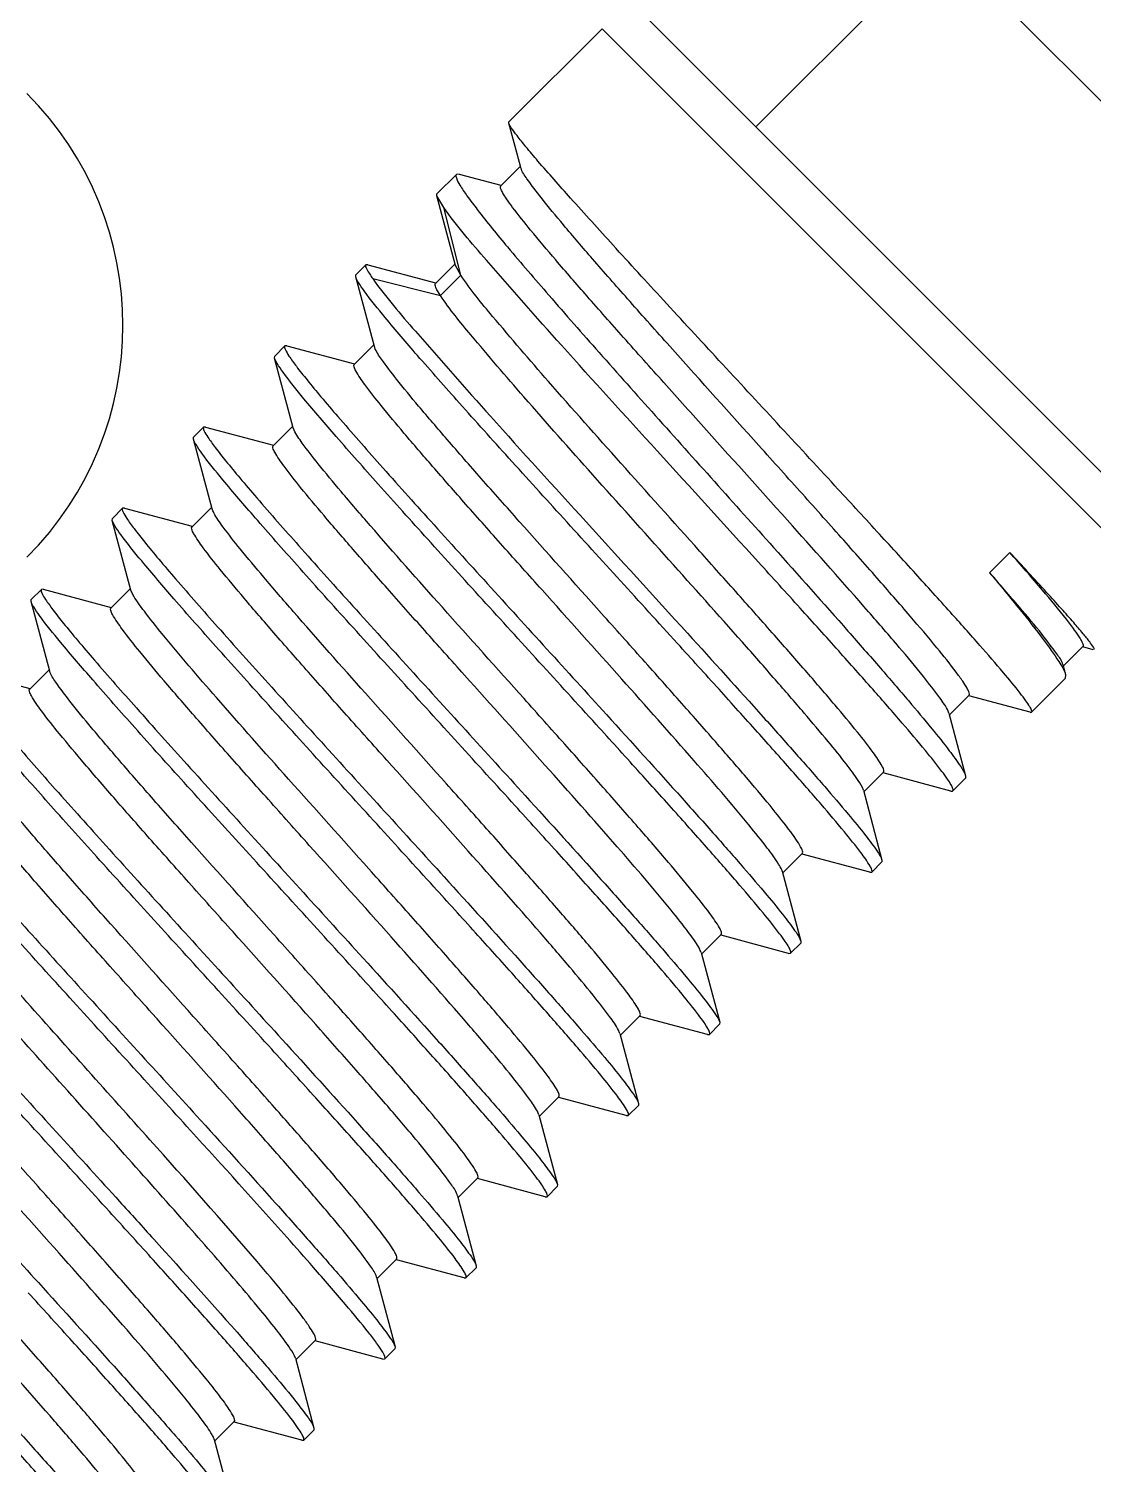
# Model space of a CAD drawing. Header units: inches. Extents: x -1293886 to -986005, y -15154 to 203628.
# Drawn here: x -1242751.2 to -1242695.9, y 87722.8 to 87797.4 of the extents above; entities that cross this region are included whole.
import ezdxf

# ---------------------------------------------------------------- set-up
doc = ezdxf.new("R2010")
doc.units = ezdxf.units.IN
doc.header["$LTSCALE"] = 100
doc.header["$MEASUREMENT"] = 0
doc.layers.add('W_DIM', color=4, linetype='Continuous')

# ---------------------------------------------------------------- blocks, each defined once
blk = doc.blocks.new('1111')
at = {"layer": 'W_DIM', "color": 7}
for p, q in [((-2282161.958, 1712275.182), (-2282201.018, 1712314.243)), ((-2282171.597, 1712265.543), (-2282210.657, 1712304.604)), ((-2282189.398, 1712302.623), (-2282199.037, 1712292.984)), ((-2282211.871, 1712293.247), (-2282207.032, 1712298.086)), ((-2282178.114, 1712269.169), (-2282207.032, 1712298.086)), ((-2282211.875, 1712293.186), (-2282211.871, 1712293.247)), ((-2282211.27, 1712290.939), (-2282211.875, 1712293.186)), ((-2282215.611, 1712289.507), (-2282214.603, 1712290.515)), ((-2282214.452, 1712290.526), (-2282214.603, 1712290.515)), ((-2282214.452, 1712290.526), (-2282212.285, 1712289.95)), ((-2282212.294, 1712289.915), (-2282211.27, 1712290.939)), ((-2282211.248, 1712290.856), (-2282211.27, 1712290.939)), ((-2282215.618, 1712289.408), (-2282215.611, 1712289.508)), ((-2282215.261, 1712288.794), (-2282215.618, 1712289.408)), ((-2282214.645, 1712285.785), (-2282215.618, 1712289.408)), ((-2282214.371, 1712285.274), (-2282215.261, 1712288.794)), ((-2282219.827, 1712285.291), (-2282219.3, 1712285.818)), ((-2282219.198, 1712285.825), (-2282219.3, 1712285.818)), ((-2282219.198, 1712285.825), (-2282215.681, 1712284.889)), ((-2282215.691, 1712284.851), (-2282214.669, 1712285.874)), ((-2282219.834, 1712285.19), (-2282219.827, 1712285.291)), ((-2282218.861, 1712281.567), (-2282219.834, 1712285.19)), ((-2282218.952, 1712285.103), (-2282215.425, 1712284.22)), ((-2282215.425, 1712284.22), (-2282214.371, 1712285.274)), ((-2282214.371, 1712285.274), (-2282214.645, 1712285.785)), ((-2282224.044, 1712281.074), (-2282223.518, 1712281.6)), ((-2282223.418, 1712281.607), (-2282223.518, 1712281.6)), ((-2282223.418, 1712281.607), (-2282219.897, 1712280.67)), ((-2282219.907, 1712280.632), (-2282218.885, 1712281.655)), ((-2282218.847, 1712281.521), (-2282218.861, 1712281.567)), ((-2282224.051, 1712280.973), (-2282224.044, 1712281.074)), ((-2282223.078, 1712277.35), (-2282224.051, 1712280.973)), ((-2282228.261, 1712276.857), (-2282227.735, 1712277.383)), ((-2282227.635, 1712277.39), (-2282227.735, 1712277.383)), ((-2282227.635, 1712277.39), (-2282224.114, 1712276.453)), ((-2282224.124, 1712276.415), (-2282223.102, 1712277.437)), ((-2282223.033, 1712277.23), (-2282223.078, 1712277.35)), ((-2282228.268, 1712276.756), (-2282228.261, 1712276.857)), ((-2282227.296, 1712273.133), (-2282228.268, 1712276.756)), ((-2282232.478, 1712272.64), (-2282231.952, 1712273.166)), ((-2282231.852, 1712273.173), (-2282231.952, 1712273.166)), ((-2282231.852, 1712273.173), (-2282228.331, 1712272.236)), ((-2282228.341, 1712272.198), (-2282227.319, 1712273.22)), ((-2282232.485, 1712272.539), (-2282232.478, 1712272.64)), ((-2282231.513, 1712268.915), (-2282232.485, 1712272.539)), ((-2282185.838, 1712270.873), (-2282186.892, 1712269.819)), ((-2282236.695, 1712268.423), (-2282236.169, 1712268.949)), ((-2282236.069, 1712268.956), (-2282236.169, 1712268.949)), ((-2282236.069, 1712268.956), (-2282232.548, 1712268.019)), ((-2282232.558, 1712267.981), (-2282231.536, 1712269.003)), ((-2282236.702, 1712268.322), (-2282236.695, 1712268.423)), ((-2282235.73, 1712264.698), (-2282236.702, 1712268.322)), ((-2282182.036, 1712265.997), (-2282183.063, 1712264.97)), ((-2282181.503, 1712265.818), (-2282182.045, 1712265.964)), ((-2282183.083, 1712265.045), (-2282182.943, 1712264.516)), ((-2282240.286, 1712264.739), (-2282236.766, 1712263.802)), ((-2282236.776, 1712263.764), (-2282235.753, 1712264.786)), ((-2282184.71, 1712262.573), (-2282182.956, 1712264.327)), ((-2282182.943, 1712264.516), (-2282182.956, 1712264.327)), ((-2282187.961, 1712263.46), (-2282188.984, 1712262.437)), ((-2282184.79, 1712262.568), (-2282187.971, 1712263.423)), ((-2282189.006, 1712262.523), (-2282189.044, 1712262.625)), ((-2282189.006, 1712262.523), (-2282188.139, 1712259.26)), ((-2282184.79, 1712262.568), (-2282184.71, 1712262.573)), ((-2282192.405, 1712259.456), (-2282193.428, 1712258.434)), ((-2282188.902, 1712258.475), (-2282192.416, 1712259.418)), ((-2282188.801, 1712258.482), (-2282188.148, 1712259.135)), ((-2282188.139, 1712259.26), (-2282188.148, 1712259.135)), ((-2282193.451, 1712258.521), (-2282192.485, 1712254.891)), ((-2282196.623, 1712255.239), (-2282197.645, 1712254.217)), ((-2282193.119, 1712254.258), (-2282196.633, 1712255.201)), ((-2282193.018, 1712254.265), (-2282192.492, 1712254.791)), ((-2282192.485, 1712254.891), (-2282192.492, 1712254.791)), ((-2282197.668, 1712254.304), (-2282196.702, 1712250.674)), ((-2282193.119, 1712254.258), (-2282193.018, 1712254.265)), ((-2282200.84, 1712251.022), (-2282201.862, 1712250)), ((-2282197.336, 1712250.041), (-2282200.85, 1712250.984)), ((-2282201.885, 1712250.087), (-2282200.919, 1712246.457)), ((-2282197.336, 1712250.041), (-2282197.235, 1712250.048)), ((-2282197.235, 1712250.048), (-2282196.709, 1712250.574)), ((-2282196.702, 1712250.674), (-2282196.709, 1712250.574)), ((-2282205.057, 1712246.805), (-2282206.079, 1712245.783)), ((-2282201.553, 1712245.824), (-2282205.067, 1712246.767)), ((-2282201.452, 1712245.831), (-2282200.926, 1712246.357)), ((-2282200.919, 1712246.457), (-2282200.926, 1712246.357)), ((-2282206.102, 1712245.87), (-2282205.136, 1712242.24)), ((-2282201.553, 1712245.824), (-2282201.452, 1712245.831)), ((-2282209.274, 1712242.588), (-2282210.296, 1712241.566)), ((-2282205.77, 1712241.607), (-2282209.284, 1712242.55)), ((-2282205.669, 1712241.614), (-2282205.144, 1712242.14)), ((-2282205.136, 1712242.24), (-2282205.143, 1712242.14)), ((-2282210.319, 1712241.653), (-2282210.353, 1712241.745)), ((-2282210.319, 1712241.653), (-2282209.353, 1712238.023)), ((-2282205.77, 1712241.607), (-2282205.669, 1712241.614)), ((-2282213.491, 1712238.371), (-2282214.513, 1712237.349)), ((-2282209.988, 1712237.39), (-2282213.501, 1712238.333)), ((-2282214.537, 1712237.436), (-2282213.57, 1712233.806)), ((-2282209.988, 1712237.39), (-2282209.886, 1712237.397)), ((-2282209.887, 1712237.397), (-2282209.361, 1712237.923)), ((-2282209.353, 1712238.023), (-2282209.361, 1712237.923)), ((-2282217.708, 1712234.154), (-2282218.731, 1712233.131)), ((-2282214.205, 1712233.173), (-2282217.718, 1712234.116)), ((-2282214.104, 1712233.18), (-2282213.578, 1712233.706)), ((-2282213.57, 1712233.806), (-2282213.578, 1712233.706)), ((-2282218.754, 1712233.219), (-2282217.788, 1712229.589)), ((-2282214.205, 1712233.173), (-2282214.104, 1712233.18)), ((-2282221.925, 1712229.937), (-2282222.948, 1712228.914)), ((-2282218.422, 1712228.955), (-2282221.935, 1712229.899)), ((-2282218.321, 1712228.963), (-2282217.795, 1712229.488)), ((-2282217.788, 1712229.589), (-2282217.795, 1712229.488)), ((-2282222.971, 1712229.001), (-2282222.005, 1712225.372)), ((-2282218.422, 1712228.955), (-2282218.321, 1712228.963)), ((-2282226.142, 1712225.719), (-2282227.165, 1712224.697)), ((-2282222.639, 1712224.738), (-2282226.153, 1712225.682)), ((-2282227.188, 1712224.784), (-2282226.222, 1712221.155)), ((-2282222.639, 1712224.738), (-2282222.538, 1712224.746)), ((-2282222.538, 1712224.745), (-2282222.012, 1712225.271)), ((-2282222.005, 1712225.372), (-2282222.012, 1712225.271))]:
    blk.add_line(p, q, dxfattribs=at)
blk.add_arc((-2282248.969, 1712282.671), 17.04, 315, 45, dxfattribs=at)
for points, knots in [([(-2282194.926, 1712274.333), (-2282196.933, 1712276.509), (-2282199.912, 1712279.722), (-2282203.76, 1712283.889), (-2282206.336, 1712286.696), (-2282208.512, 1712289.1), (-2282210.02, 1712290.804), (-2282210.939, 1712291.891), (-2282211.408, 1712292.466), (-2282211.703, 1712292.875), (-2282211.851, 1712293.098), (-2282211.875, 1712293.186)], [0, 0, 0, 0, 0.350119, 0.518183, 0.670792, 0.80069, 0.901712, 0.939847, 0.96911, 0.98919, 1, 1, 1, 1]), ([(-2282214.603, 1712290.515), (-2282214.647, 1712290.471), (-2282214.581, 1712290.229), (-2282214.387, 1712289.897), (-2282214.01, 1712289.333), (-2282213.198, 1712288.263), (-2282211.775, 1712286.529), (-2282209.658, 1712284.067), (-2282207.093, 1712281.153), (-2282204.22, 1712277.932), (-2282201.194, 1712274.559), (-2282199.145, 1712272.276), (-2282198.124, 1712271.135)], [0, 0, 0, 0, 0.00729, 0.023491, 0.049387, 0.084832, 0.182679, 0.312272, 0.467071, 0.639216, 0.819925, 1, 1, 1, 1]), ([(-2282187.961, 1712263.46), (-2282187.931, 1712263.49), (-2282187.963, 1712263.646), (-2282188.085, 1712263.867), (-2282188.317, 1712264.232), (-2282188.829, 1712264.927), (-2282189.738, 1712266.058), (-2282191.113, 1712267.681), (-2282192.816, 1712269.636), (-2282194.778, 1712271.851), (-2282196.923, 1712274.249), (-2282199.904, 1712277.566), (-2282202.851, 1712280.839), (-2282205.635, 1712283.968), (-2282207.434, 1712286.012), (-2282208.927, 1712287.755), (-2282210.084, 1712289.137), (-2282210.812, 1712290.121), (-2282211.192, 1712290.648), (-2282211.248, 1712290.856)], [0, 0, 0, 0, 0.003459, 0.010831, 0.022552, 0.038611, 0.0832, 0.143022, 0.215863, 0.299017, 0.389412, 0.483732, 0.670424, 0.756089, 0.83251, 0.897021, 0.947417, 0.982048, 1, 1, 1, 1]), ([(-2282189.044, 1712262.625), (-2282189.154, 1712262.872), (-2282189.59, 1712263.48), (-2282190.44, 1712264.58), (-2282191.688, 1712266.066), (-2282193.947, 1712268.682), (-2282197.294, 1712272.438), (-2282200.854, 1712276.394), (-2282203.782, 1712279.653), (-2282205.854, 1712281.971), (-2282207.731, 1712284.094), (-2282209.346, 1712285.952), (-2282210.64, 1712287.483), (-2282211.49, 1712288.546), (-2282211.967, 1712289.196), (-2282212.181, 1712289.536), (-2282212.294, 1712289.742), (-2282212.321, 1712289.888), (-2282212.294, 1712289.915)], [0, 0, 0, 0, 0.022597, 0.061854, 0.116478, 0.184513, 0.350625, 0.536644, 0.628982, 0.71656, 0.796358, 0.86566, 0.922145, 0.963971, 0.978972, 0.989897, 0.996763, 1, 1, 1, 1]), ([(-2282198.897, 1712270.362), (-2282200.652, 1712272.293), (-2282204.073, 1712276.045), (-2282208.816, 1712281.251), (-2282212.524, 1712285.453), (-2282214.583, 1712287.833), (-2282215.261, 1712288.794)], [0, 0, 0, 0, 0.317573, 0.617842, 0.85691, 1, 1, 1, 1]), ([(-2282219.3, 1712285.818), (-2282219.354, 1712285.764), (-2282219.177, 1712285.443), (-2282219.063, 1712285.26), (-2282218.952, 1712285.103)], [0, 0, 0, 0, 0.284271, 1, 1, 1, 1]), ([(-2282203.114, 1712266.145), (-2282205.086, 1712268.314), (-2282208.013, 1712271.52), (-2282211.795, 1712275.684), (-2282214.33, 1712278.502), (-2282216.481, 1712280.93), (-2282218.133, 1712282.861), (-2282219.167, 1712284.125), (-2282219.659, 1712284.838), (-2282219.807, 1712285.089), (-2282219.834, 1712285.19)], [0, 0, 0, 0, 0.346732, 0.513455, 0.665275, 0.795127, 0.896989, 0.966206, 0.987594, 1, 1, 1, 1]), ([(-2282218.952, 1712285.103), (-2282218.274, 1712284.142), (-2282216.215, 1712281.762), (-2282212.507, 1712277.56), (-2282207.764, 1712272.353), (-2282204.344, 1712268.602), (-2282202.589, 1712266.671)], [0, 0, 0, 0, 0.14309, 0.382158, 0.682427, 1, 1, 1, 1]), ([(-2282192.406, 1712259.456), (-2282192.38, 1712259.482), (-2282192.396, 1712259.615), (-2282192.568, 1712259.944), (-2282193.035, 1712260.623), (-2282193.856, 1712261.661), (-2282195.009, 1712263.048), (-2282196.45, 1712264.721), (-2282198.131, 1712266.638), (-2282199.995, 1712268.738), (-2282202.658, 1712271.719), (-2282205.953, 1712275.396), (-2282209.563, 1712279.443), (-2282212.345, 1712282.683), (-2282213.876, 1712284.523), (-2282214.371, 1712285.274)], [0, 0, 0, 0, 0.003229, 0.009818, 0.034461, 0.074131, 0.127679, 0.193435, 0.269313, 0.352894, 0.44151, 0.62244, 0.789143, 0.920497, 1, 1, 1, 1]), ([(-2282215.425, 1712284.22), (-2282215.516, 1712284.357), (-2282215.618, 1712284.521), (-2282215.739, 1712284.803), (-2282215.691, 1712284.851)], [0, 0, 0, 0, 0.705651, 1, 1, 1, 1]), ([(-2282193.451, 1712258.521), (-2282193.499, 1712258.703), (-2282193.809, 1712259.16), (-2282194.415, 1712259.996), (-2282195.366, 1712261.159), (-2282196.599, 1712262.62), (-2282198.089, 1712264.336), (-2282200.431, 1712266.994), (-2282203.6, 1712270.538), (-2282207.397, 1712274.777), (-2282210.85, 1712278.654), (-2282213.498, 1712281.746), (-2282214.952, 1712283.502), (-2282215.425, 1712284.22)], [0, 0, 0, 0, 0.016663, 0.047692, 0.09239, 0.149487, 0.2173, 0.293813, 0.463619, 0.63876, 0.798451, 0.923769, 1, 1, 1, 1]), ([(-2282223.518, 1712281.6), (-2282223.558, 1712281.56), (-2282223.461, 1712281.328), (-2282223.269, 1712281.021), (-2282222.87, 1712280.469), (-2282222.318, 1712279.775), (-2282221.594, 1712278.901), (-2282220.34, 1712277.435), (-2282218.443, 1712275.282), (-2282215.851, 1712272.396), (-2282212.951, 1712269.2), (-2282209.9, 1712265.853), (-2282207.835, 1712263.586), (-2282206.806, 1712262.454)], [0, 0, 0, 0, 0.006655, 0.022604, 0.048376, 0.083764, 0.128363, 0.181623, 0.311335, 0.466328, 0.638709, 0.819671, 1, 1, 1, 1]), ([(-2282196.623, 1712255.239), (-2282196.595, 1712255.267), (-2282196.619, 1712255.413), (-2282196.811, 1712255.771), (-2282197.335, 1712256.517), (-2282198.246, 1712257.656), (-2282199.521, 1712259.177), (-2282201.102, 1712261.003), (-2282202.934, 1712263.083), (-2282204.946, 1712265.344), (-2282207.768, 1712268.499), (-2282210.575, 1712271.629), (-2282213.248, 1712274.641), (-2282214.995, 1712276.635), (-2282216.466, 1712278.354), (-2282217.617, 1712279.738), (-2282218.378, 1712280.747), (-2282218.766, 1712281.299), (-2282218.847, 1712281.521)], [0, 0, 0, 0, 0.003422, 0.010566, 0.037398, 0.080541, 0.138586, 0.209513, 0.290822, 0.379637, 0.472809, 0.658962, 0.745341, 0.823107, 0.88951, 0.942219, 0.979421, 1, 1, 1, 1]), ([(-2282207.332, 1712261.928), (-2282209.303, 1712264.097), (-2282212.23, 1712267.303), (-2282216.012, 1712271.467), (-2282218.547, 1712274.285), (-2282220.698, 1712276.712), (-2282222.35, 1712278.644), (-2282223.384, 1712279.907), (-2282223.876, 1712280.621), (-2282224.024, 1712280.872), (-2282224.051, 1712280.973)], [0, 0, 0, 0, 0.346732, 0.513452, 0.665274, 0.79513, 0.896993, 0.966207, 0.987594, 1, 1, 1, 1]), ([(-2282197.857, 1712254.683), (-2282198.036, 1712254.972), (-2282198.543, 1712255.655), (-2282199.992, 1712257.457), (-2282202.523, 1712260.377), (-2282206.123, 1712264.433), (-2282209.449, 1712268.14), (-2282212.15, 1712271.162), (-2282214.048, 1712273.3), (-2282215.764, 1712275.254), (-2282217.237, 1712276.962), (-2282218.418, 1712278.38), (-2282219.259, 1712279.441), (-2282219.739, 1712280.134), (-2282219.915, 1712280.47), (-2282219.933, 1712280.606), (-2282219.907, 1712280.632)], [0, 0, 0, 0, 0.029846, 0.074702, 0.203394, 0.369574, 0.551671, 0.641288, 0.726015, 0.803077, 0.869958, 0.924482, 0.964905, 0.990021, 0.99673, 1, 1, 1, 1]), ([(-2282227.735, 1712277.383), (-2282227.775, 1712277.343), (-2282227.678, 1712277.111), (-2282227.486, 1712276.804), (-2282227.087, 1712276.253), (-2282226.535, 1712275.559), (-2282225.811, 1712274.685), (-2282224.557, 1712273.218), (-2282222.66, 1712271.065), (-2282220.068, 1712268.179), (-2282217.169, 1712264.984), (-2282214.117, 1712261.636), (-2282212.052, 1712259.369), (-2282211.023, 1712258.236)], [0, 0, 0, 0, 0.006651, 0.022595, 0.048362, 0.083745, 0.12834, 0.1816, 0.311315, 0.466314, 0.638697, 0.819663, 1, 1, 1, 1]), ([(-2282200.84, 1712251.022), (-2282200.812, 1712251.05), (-2282200.835, 1712251.193), (-2282201.023, 1712251.544), (-2282201.534, 1712252.276), (-2282202.426, 1712253.394), (-2282203.675, 1712254.886), (-2282205.226, 1712256.679), (-2282207.026, 1712258.725), (-2282209.007, 1712260.952), (-2282211.797, 1712264.071), (-2282215.18, 1712267.845), (-2282218.356, 1712271.426), (-2282220.499, 1712273.918), (-2282221.685, 1712275.339), (-2282222.503, 1712276.398), (-2282222.921, 1712276.988), (-2282223.033, 1712277.23)], [0, 0, 0, 0, 0.003379, 0.010396, 0.036736, 0.079099, 0.136135, 0.205904, 0.286001, 0.373651, 0.465813, 0.650831, 0.815583, 0.883085, 0.937444, 0.976819, 1, 1, 1, 1]), ([(-2282211.549, 1712257.711), (-2282213.52, 1712259.88), (-2282216.448, 1712263.086), (-2282220.229, 1712267.25), (-2282222.764, 1712270.068), (-2282224.915, 1712272.495), (-2282226.567, 1712274.427), (-2282227.601, 1712275.69), (-2282228.093, 1712276.404), (-2282228.241, 1712276.655), (-2282228.268, 1712276.756)], [0, 0, 0, 0, 0.346742, 0.513465, 0.665282, 0.795135, 0.896996, 0.966208, 0.987595, 1, 1, 1, 1]), ([(-2282202.01, 1712250.358), (-2282202.165, 1712250.629), (-2282202.638, 1712251.278), (-2282204.031, 1712253.032), (-2282206.532, 1712255.922), (-2282210.127, 1712259.979), (-2282213.477, 1712263.712), (-2282216.212, 1712266.771), (-2282218.142, 1712268.943), (-2282219.89, 1712270.932), (-2282221.392, 1712272.672), (-2282222.599, 1712274.118), (-2282223.459, 1712275.2), (-2282223.95, 1712275.908), (-2282224.131, 1712276.25), (-2282224.151, 1712276.389), (-2282224.124, 1712276.415)], [0, 0, 0, 0, 0.027356, 0.070178, 0.196347, 0.362014, 0.545205, 0.635768, 0.721577, 0.799762, 0.86771, 0.923162, 0.964301, 0.989868, 0.99669, 1, 1, 1, 1]), ([(-2282184.71, 1712262.573), (-2282184.687, 1712262.597), (-2282184.723, 1712262.726), (-2282184.828, 1712262.904), (-2282185.033, 1712263.209), (-2282185.479, 1712263.793), (-2282186.275, 1712264.755), (-2282187.486, 1712266.151), (-2282189.008, 1712267.86), (-2282190.795, 1712269.834), (-2282192.797, 1712272.023), (-2282194.199, 1712273.545), (-2282194.926, 1712274.333)], [0, 0, 0, 0, 0.006349, 0.020563, 0.043389, 0.074837, 0.162857, 0.282397, 0.430243, 0.602357, 0.794039, 1, 1, 1, 1]), ([(-2282231.952, 1712273.166), (-2282231.992, 1712273.126), (-2282231.895, 1712272.894), (-2282231.703, 1712272.586), (-2282231.303, 1712272.035), (-2282230.751, 1712271.34), (-2282230.027, 1712270.466), (-2282228.773, 1712268.999), (-2282226.876, 1712266.846), (-2282224.284, 1712263.961), (-2282221.385, 1712260.766), (-2282218.334, 1712257.418), (-2282216.269, 1712255.152), (-2282215.24, 1712254.019)], [0, 0, 0, 0, 0.006667, 0.022629, 0.048411, 0.083806, 0.128409, 0.181673, 0.311386, 0.466369, 0.638735, 0.819685, 1, 1, 1, 1]), ([(-2282215.766, 1712253.493), (-2282217.737, 1712255.663), (-2282220.665, 1712258.868), (-2282224.446, 1712263.032), (-2282226.981, 1712265.85), (-2282229.132, 1712268.278), (-2282230.784, 1712270.21), (-2282231.818, 1712271.473), (-2282232.31, 1712272.187), (-2282232.458, 1712272.437), (-2282232.485, 1712272.539)], [0, 0, 0, 0, 0.346729, 0.513452, 0.665273, 0.795127, 0.896989, 0.966206, 0.987594, 1, 1, 1, 1]), ([(-2282205.057, 1712246.805), (-2282205.03, 1712246.832), (-2282205.051, 1712246.972), (-2282205.234, 1712247.318), (-2282205.733, 1712248.035), (-2282206.606, 1712249.131), (-2282207.829, 1712250.595), (-2282209.35, 1712252.356), (-2282211.118, 1712254.367), (-2282213.068, 1712256.56), (-2282215.825, 1712259.643), (-2282219.187, 1712263.393), (-2282222.36, 1712266.967), (-2282224.525, 1712269.476), (-2282225.746, 1712270.932), (-2282226.616, 1712272.038), (-2282227.067, 1712272.665), (-2282227.206, 1712272.925)], [0, 0, 0, 0, 0.003336, 0.010233, 0.036096, 0.077704, 0.133763, 0.202409, 0.281328, 0.367844, 0.459022, 0.642919, 0.808241, 0.876802, 0.932761, 0.974256, 1, 1, 1, 1]), ([(-2282206.175, 1712246.045), (-2282206.304, 1712246.298), (-2282206.744, 1712246.912), (-2282207.595, 1712248.002), (-2282208.803, 1712249.445), (-2282210.961, 1712251.948), (-2282214.135, 1712255.525), (-2282217.505, 1712259.284), (-2282220.274, 1712262.38), (-2282222.235, 1712264.586), (-2282224.015, 1712266.609), (-2282225.547, 1712268.382), (-2282226.779, 1712269.856), (-2282227.658, 1712270.959), (-2282228.162, 1712271.682), (-2282228.347, 1712272.03), (-2282228.368, 1712272.171), (-2282228.341, 1712272.198)], [0, 0, 0, 0, 0.024821, 0.065556, 0.120941, 0.189123, 0.354243, 0.538544, 0.630075, 0.716999, 0.796339, 0.865388, 0.921797, 0.963675, 0.989709, 0.996648, 1, 1, 1, 1]), ([(-2282198.124, 1712271.135), (-2282196.829, 1712269.688), (-2282194.967, 1712267.601), (-2282192.629, 1712264.937), (-2282191.173, 1712263.25), (-2282189.979, 1712261.826), (-2282189.064, 1712260.695), (-2282188.481, 1712259.882), (-2282188.186, 1712259.437), (-2282188.139, 1712259.26)], [0, 0, 0, 0, 0.375078, 0.540028, 0.684568, 0.805261, 0.899295, 0.964563, 1, 1, 1, 1]), ([(-2282188.801, 1712258.483), (-2282188.776, 1712258.508), (-2282188.802, 1712258.641), (-2282188.906, 1712258.828), (-2282189.103, 1712259.138), (-2282189.541, 1712259.733), (-2282190.324, 1712260.707), (-2282191.522, 1712262.117), (-2282193.029, 1712263.841), (-2282194.8, 1712265.831), (-2282196.785, 1712268.035), (-2282198.176, 1712269.568), (-2282198.897, 1712270.362)], [0, 0, 0, 0, 0.006771, 0.021181, 0.04412, 0.075632, 0.16369, 0.283183, 0.430908, 0.602844, 0.794296, 1, 1, 1, 1]), ([(-2282181.463, 1712265.821), (-2282181.433, 1712265.85), (-2282181.557, 1712266.028), (-2282181.709, 1712266.264), (-2282182.08, 1712266.709), (-2282182.56, 1712267.274), (-2282183.198, 1712267.993), (-2282184.298, 1712269.211), (-2282185.198, 1712270.184), (-2282185.838, 1712270.873)], [0, 0, 0, 0, 0.018878, 0.068916, 0.150826, 0.263937, 0.407062, 0.578714, 1, 1, 1, 1]), ([(-2282182.036, 1712265.997), (-2282182.003, 1712266.03), (-2282182.062, 1712266.215), (-2282182.213, 1712266.466), (-2282182.511, 1712266.901), (-2282183.149, 1712267.727), (-2282184.272, 1712269.079), (-2282185.266, 1712270.222), (-2282185.838, 1712270.873)], [0, 0, 0, 0, 0.022497, 0.073733, 0.155945, 0.268763, 0.581618, 1, 1, 1, 1]), ([(-2282186.892, 1712269.819), (-2282186.359, 1712269.181), (-2282185.412, 1712268.032), (-2282184.194, 1712266.5), (-2282183.405, 1712265.384), (-2282183.008, 1712264.765), (-2282182.943, 1712264.516)], [0, 0, 0, 0, 0.376713, 0.674345, 0.883812, 1, 1, 1, 1]), ([(-2282183.083, 1712265.045), (-2282183.138, 1712265.253), (-2282183.529, 1712265.779), (-2282184.269, 1712266.769), (-2282185.455, 1712268.166), (-2282186.372, 1712269.226), (-2282186.892, 1712269.819)], [0, 0, 0, 0, 0.105343, 0.311665, 0.613119, 1, 1, 1, 1]), ([(-2282236.169, 1712268.949), (-2282236.209, 1712268.909), (-2282236.112, 1712268.677), (-2282235.921, 1712268.37), (-2282235.521, 1712267.818), (-2282234.97, 1712267.125), (-2282234.245, 1712266.25), (-2282232.992, 1712264.784), (-2282231.094, 1712262.631), (-2282228.502, 1712259.745), (-2282225.603, 1712256.549), (-2282222.552, 1712253.202), (-2282220.486, 1712250.935), (-2282219.457, 1712249.802)], [0, 0, 0, 0, 0.006649, 0.022593, 0.04836, 0.083744, 0.12834, 0.181598, 0.311311, 0.466309, 0.638695, 0.819663, 1, 1, 1, 1]), ([(-2282231.366, 1712268.608), (-2282231.385, 1712268.638), (-2282231.44, 1712268.737), (-2282231.492, 1712268.84), (-2282231.513, 1712268.915)], [0, 0, 0, 0, 0.314049, 1, 1, 1, 1]), ([(-2282219.983, 1712249.276), (-2282221.954, 1712251.446), (-2282224.882, 1712254.651), (-2282228.663, 1712258.815), (-2282231.198, 1712261.633), (-2282233.35, 1712264.061), (-2282235.001, 1712265.993), (-2282236.036, 1712267.256), (-2282236.527, 1712267.97), (-2282236.675, 1712268.22), (-2282236.702, 1712268.322)], [0, 0, 0, 0, 0.346736, 0.513457, 0.665278, 0.795134, 0.896995, 0.966207, 0.987595, 1, 1, 1, 1]), ([(-2282210.353, 1712241.745), (-2282210.454, 1712241.98), (-2282210.861, 1712242.556), (-2282211.658, 1712243.597), (-2282212.832, 1712245.005), (-2282214.965, 1712247.491), (-2282218.143, 1712251.074), (-2282221.533, 1712254.856), (-2282224.335, 1712257.988), (-2282226.327, 1712260.227), (-2282228.139, 1712262.285), (-2282229.701, 1712264.091), (-2282230.959, 1712265.593), (-2282231.858, 1712266.718), (-2282232.373, 1712267.456), (-2282232.563, 1712267.809), (-2282232.586, 1712267.953), (-2282232.558, 1712267.981)], [0, 0, 0, 0, 0.022244, 0.060839, 0.114606, 0.181715, 0.346252, 0.531679, 0.624204, 0.712272, 0.792803, 0.862987, 0.920385, 0.963027, 0.989543, 0.996606, 1, 1, 1, 1]), ([(-2282209.274, 1712242.588), (-2282209.247, 1712242.615), (-2282209.267, 1712242.752), (-2282209.446, 1712243.092), (-2282209.933, 1712243.794), (-2282210.786, 1712244.869), (-2282211.984, 1712246.304), (-2282213.475, 1712248.033), (-2282215.212, 1712250.01), (-2282217.13, 1712252.169), (-2282219.853, 1712255.215), (-2282223.194, 1712258.939), (-2282226.791, 1712262.996), (-2282229.304, 1712265.897), (-2282230.717, 1712267.668), (-2282231.203, 1712268.33), (-2282231.366, 1712268.608)], [0, 0, 0, 0, 0.003295, 0.010076, 0.035478, 0.076355, 0.131468, 0.199026, 0.276801, 0.362215, 0.452433, 0.635226, 0.801083, 0.928174, 0.971737, 1, 1, 1, 1]), ([(-2282202.589, 1712266.671), (-2282201.274, 1712265.224), (-2282199.385, 1712263.139), (-2282197.013, 1712260.48), (-2282195.538, 1712258.802), (-2282194.332, 1712257.39), (-2282193.409, 1712256.277), (-2282192.828, 1712255.487), (-2282192.53, 1712255.06), (-2282192.485, 1712254.891)], [0, 0, 0, 0, 0.377471, 0.543197, 0.688119, 0.808734, 0.902176, 0.966298, 1, 1, 1, 1]), ([(-2282193.018, 1712254.265), (-2282192.993, 1712254.29), (-2282193.019, 1712254.423), (-2282193.198, 1712254.746), (-2282193.687, 1712255.433), (-2282194.538, 1712256.483), (-2282195.738, 1712257.901), (-2282197.244, 1712259.622), (-2282199.017, 1712261.613), (-2282201.002, 1712263.817), (-2282202.393, 1712265.351), (-2282203.114, 1712266.145)], [0, 0, 0, 0, 0.006752, 0.02114, 0.075534, 0.163574, 0.283062, 0.430797, 0.602759, 0.794252, 1, 1, 1, 1]), ([(-2282240.387, 1712264.732), (-2282240.427, 1712264.692), (-2282240.329, 1712264.46), (-2282240.138, 1712264.152), (-2282239.738, 1712263.601), (-2282239.186, 1712262.907), (-2282238.462, 1712262.033), (-2282237.208, 1712260.566), (-2282235.311, 1712258.413), (-2282232.719, 1712255.527), (-2282229.82, 1712252.332), (-2282226.769, 1712248.984), (-2282224.703, 1712246.718), (-2282223.674, 1712245.585)], [0, 0, 0, 0, 0.006656, 0.022605, 0.048376, 0.083762, 0.128359, 0.181619, 0.311334, 0.466329, 0.638707, 0.819669, 1, 1, 1, 1]), ([(-2282213.491, 1712238.371), (-2282213.463, 1712238.399), (-2282213.488, 1712238.547), (-2282213.684, 1712238.909), (-2282214.216, 1712239.666), (-2282215.141, 1712240.821), (-2282216.434, 1712242.362), (-2282218.037, 1712244.211), (-2282219.892, 1712246.316), (-2282221.926, 1712248.6), (-2282224.77, 1712251.779), (-2282227.592, 1712254.926), (-2282230.27, 1712257.947), (-2282232.009, 1712259.934), (-2282233.46, 1712261.636), (-2282234.588, 1712262.993), (-2282235.303, 1712263.965), (-2282235.674, 1712264.49), (-2282235.73, 1712264.698)], [0, 0, 0, 0, 0.003453, 0.010691, 0.037881, 0.081592, 0.14037, 0.212138, 0.294327, 0.383985, 0.477885, 0.664852, 0.751185, 0.82854, 0.894141, 0.945651, 0.981282, 1, 1, 1, 1]), ([(-2282224.2, 1712245.059), (-2282226.172, 1712247.229), (-2282229.099, 1712250.434), (-2282232.88, 1712254.598), (-2282235.415, 1712257.416), (-2282237.567, 1712259.844), (-2282239.218, 1712261.776), (-2282240.253, 1712263.039), (-2282240.745, 1712263.753), (-2282240.892, 1712264.003), (-2282240.92, 1712264.105)], [0, 0, 0, 0, 0.346741, 0.513465, 0.665282, 0.795133, 0.896994, 0.966208, 0.987595, 1, 1, 1, 1]), ([(-2282214.537, 1712237.436), (-2282214.592, 1712237.643), (-2282214.963, 1712238.168), (-2282215.677, 1712239.139), (-2282216.804, 1712240.496), (-2282218.255, 1712242.198), (-2282219.994, 1712244.184), (-2282222.671, 1712247.205), (-2282225.494, 1712250.353), (-2282228.338, 1712253.532), (-2282230.373, 1712255.817), (-2282232.228, 1712257.922), (-2282233.831, 1712259.772), (-2282235.125, 1712261.313), (-2282236.05, 1712262.468), (-2282236.583, 1712263.226), (-2282236.779, 1712263.588), (-2282236.804, 1712263.736), (-2282236.776, 1712263.764)], [0, 0, 0, 0, 0.01868, 0.054278, 0.105764, 0.171349, 0.248696, 0.335028, 0.522011, 0.615926, 0.705601, 0.787809, 0.859594, 0.918387, 0.96211, 0.989307, 0.996546, 1, 1, 1, 1]), ([(-2282206.806, 1712262.454), (-2282205.491, 1712261.007), (-2282203.602, 1712258.922), (-2282201.23, 1712256.263), (-2282199.755, 1712254.585), (-2282198.549, 1712253.173), (-2282197.626, 1712252.06), (-2282197.045, 1712251.269), (-2282196.747, 1712250.843), (-2282196.702, 1712250.674)], [0, 0, 0, 0, 0.377475, 0.543201, 0.68812, 0.808733, 0.902175, 0.966298, 1, 1, 1, 1]), ([(-2282197.235, 1712250.048), (-2282197.21, 1712250.073), (-2282197.236, 1712250.206), (-2282197.34, 1712250.394), (-2282197.537, 1712250.704), (-2282197.975, 1712251.298), (-2282198.758, 1712252.272), (-2282199.956, 1712253.683), (-2282201.463, 1712255.407), (-2282203.234, 1712257.396), (-2282205.22, 1712259.601), (-2282206.61, 1712261.134), (-2282207.332, 1712261.928)], [0, 0, 0, 0, 0.006766, 0.021171, 0.044105, 0.075616, 0.163673, 0.283167, 0.430893, 0.602828, 0.794287, 1, 1, 1, 1]), ([(-2282244.604, 1712260.514), (-2282244.644, 1712260.474), (-2282244.546, 1712260.243), (-2282244.354, 1712259.934), (-2282243.955, 1712259.383), (-2282243.403, 1712258.689), (-2282242.678, 1712257.815), (-2282241.425, 1712256.348), (-2282239.527, 1712254.195), (-2282236.936, 1712251.309), (-2282234.036, 1712248.114), (-2282230.986, 1712244.767), (-2282228.921, 1712242.501), (-2282227.891, 1712241.368)], [0, 0, 0, 0, 0.006666, 0.022627, 0.048408, 0.083802, 0.128406, 0.181669, 0.311381, 0.466364, 0.638732, 0.819683, 1, 1, 1, 1]), ([(-2282217.708, 1712234.154), (-2282217.68, 1712234.182), (-2282217.705, 1712234.33), (-2282217.901, 1712234.692), (-2282218.433, 1712235.449), (-2282219.358, 1712236.603), (-2282220.652, 1712238.145), (-2282222.254, 1712239.994), (-2282224.109, 1712242.098), (-2282226.143, 1712244.383), (-2282228.988, 1712247.562), (-2282231.809, 1712250.709), (-2282234.487, 1712253.73), (-2282236.226, 1712255.717), (-2282237.677, 1712257.419), (-2282238.805, 1712258.776), (-2282239.52, 1712259.748), (-2282239.891, 1712260.273), (-2282239.947, 1712260.481)], [0, 0, 0, 0, 0.003453, 0.010691, 0.03788, 0.081592, 0.14037, 0.212137, 0.294327, 0.383985, 0.477885, 0.664852, 0.751185, 0.82854, 0.894141, 0.945652, 0.981282, 1, 1, 1, 1]), ([(-2282228.417, 1712240.842), (-2282230.389, 1712243.012), (-2282233.316, 1712246.217), (-2282237.097, 1712250.381), (-2282239.632, 1712253.199), (-2282241.784, 1712255.627), (-2282243.435, 1712257.559), (-2282244.47, 1712258.822), (-2282244.962, 1712259.536), (-2282245.109, 1712259.786), (-2282245.137, 1712259.887)], [0, 0, 0, 0, 0.346729, 0.51345, 0.665272, 0.795127, 0.896989, 0.966206, 0.987594, 1, 1, 1, 1]), ([(-2282218.754, 1712233.219), (-2282218.809, 1712233.426), (-2282219.18, 1712233.951), (-2282219.894, 1712234.922), (-2282221.021, 1712236.279), (-2282222.472, 1712237.981), (-2282224.211, 1712239.967), (-2282226.888, 1712242.988), (-2282229.711, 1712246.136), (-2282232.556, 1712249.315), (-2282234.59, 1712251.6), (-2282236.445, 1712253.705), (-2282238.048, 1712255.555), (-2282239.342, 1712257.096), (-2282240.267, 1712258.251), (-2282240.8, 1712259.009), (-2282240.996, 1712259.371), (-2282241.021, 1712259.519), (-2282240.993, 1712259.547)], [0, 0, 0, 0, 0.01868, 0.054279, 0.105765, 0.171349, 0.248696, 0.335028, 0.522011, 0.615926, 0.705601, 0.787809, 0.859593, 0.918386, 0.962109, 0.989307, 0.996546, 1, 1, 1, 1]), ([(-2282211.023, 1712258.236), (-2282209.708, 1712256.79), (-2282207.819, 1712254.705), (-2282205.447, 1712252.046), (-2282203.972, 1712250.368), (-2282202.767, 1712248.956), (-2282201.843, 1712247.843), (-2282201.263, 1712247.052), (-2282200.964, 1712246.626), (-2282200.919, 1712246.457)], [0, 0, 0, 0, 0.377469, 0.54319, 0.688109, 0.808726, 0.902172, 0.966298, 1, 1, 1, 1]), ([(-2282188.902, 1712258.475), (-2282188.882, 1712258.47), (-2282188.847, 1712258.462), (-2282188.811, 1712258.473), (-2282188.801, 1712258.483)], [0, 0, 0, 0, 0.601135, 1, 1, 1, 1]), ([(-2282201.452, 1712245.831), (-2282201.427, 1712245.856), (-2282201.453, 1712245.989), (-2282201.557, 1712246.177), (-2282201.754, 1712246.487), (-2282202.192, 1712247.081), (-2282202.975, 1712248.055), (-2282204.173, 1712249.466), (-2282205.68, 1712251.19), (-2282207.451, 1712253.179), (-2282209.437, 1712255.384), (-2282210.828, 1712256.917), (-2282211.549, 1712257.711)], [0, 0, 0, 0, 0.006767, 0.021173, 0.044108, 0.075618, 0.163672, 0.283161, 0.430888, 0.602828, 0.79429, 1, 1, 1, 1]), ([(-2282248.821, 1712256.297), (-2282248.861, 1712256.258), (-2282248.764, 1712256.026), (-2282248.572, 1712255.718), (-2282248.173, 1712255.167), (-2282247.621, 1712254.473), (-2282246.897, 1712253.599), (-2282245.643, 1712252.133), (-2282243.746, 1712249.98), (-2282241.154, 1712247.093), (-2282238.254, 1712243.898), (-2282235.203, 1712240.55), (-2282233.138, 1712238.284), (-2282232.108, 1712237.151)], [0, 0, 0, 0, 0.006647, 0.022588, 0.048354, 0.083736, 0.128331, 0.181588, 0.311302, 0.466302, 0.63869, 0.81966, 1, 1, 1, 1]), ([(-2282224.96, 1712234.025), (-2282226.785, 1712236.16), (-2282229.728, 1712239.461), (-2282233.735, 1712243.936), (-2282236.822, 1712247.386), (-2282239.592, 1712250.518), (-2282241.587, 1712252.826), (-2282242.839, 1712254.349), (-2282243.494, 1712255.181), (-2282243.918, 1712255.788), (-2282244.127, 1712256.127), (-2282244.164, 1712256.264)], [0, 0, 0, 0, 0.286554, 0.451144, 0.612857, 0.758908, 0.877771, 0.923988, 0.960141, 0.985576, 1, 1, 1, 1]), ([(-2282232.634, 1712236.625), (-2282234.606, 1712238.795), (-2282237.533, 1712242), (-2282241.315, 1712246.164), (-2282243.85, 1712248.982), (-2282246.001, 1712251.41), (-2282247.653, 1712253.342), (-2282248.687, 1712254.605), (-2282249.179, 1712255.319), (-2282249.327, 1712255.569), (-2282249.354, 1712255.67)], [0, 0, 0, 0, 0.346739, 0.513462, 0.665282, 0.795137, 0.896997, 0.966208, 0.987595, 1, 1, 1, 1]), ([(-2282226.014, 1712232.971), (-2282226.895, 1712234.001), (-2282228.834, 1712236.215), (-2282231.912, 1712239.671), (-2282235.188, 1712243.325), (-2282238.365, 1712246.88), (-2282240.811, 1712249.653), (-2282242.493, 1712251.609), (-2282243.495, 1712252.804), (-2282244.267, 1712253.762), (-2282244.841, 1712254.529), (-2282245.108, 1712254.953), (-2282245.265, 1712255.275), (-2282245.21, 1712255.33)], [0, 0, 0, 0, 0.137738, 0.299104, 0.470269, 0.636529, 0.783614, 0.845932, 0.898929, 0.941483, 0.972724, 0.99211, 1, 1, 1, 1]), ([(-2282197.668, 1712254.304), (-2282197.675, 1712254.329), (-2282197.723, 1712254.462), (-2282197.796, 1712254.584), (-2282197.857, 1712254.683)], [0, 0, 0, 0, 0.179935, 1, 1, 1, 1]), ([(-2282215.24, 1712254.019), (-2282213.925, 1712252.573), (-2282212.036, 1712250.488), (-2282209.664, 1712247.829), (-2282208.189, 1712246.151), (-2282206.984, 1712244.738), (-2282206.06, 1712243.626), (-2282205.48, 1712242.835), (-2282205.181, 1712242.409), (-2282205.136, 1712242.24)], [0, 0, 0, 0, 0.377473, 0.543199, 0.688121, 0.808735, 0.902176, 0.966298, 1, 1, 1, 1]), ([(-2282205.669, 1712241.614), (-2282205.645, 1712241.639), (-2282205.67, 1712241.772), (-2282205.849, 1712242.095), (-2282206.339, 1712242.781), (-2282207.189, 1712243.832), (-2282208.39, 1712245.249), (-2282209.896, 1712246.971), (-2282211.668, 1712248.962), (-2282213.653, 1712251.166), (-2282215.045, 1712252.7), (-2282215.766, 1712253.493)], [0, 0, 0, 0, 0.006751, 0.021138, 0.075529, 0.16357, 0.28306, 0.430795, 0.602757, 0.794251, 1, 1, 1, 1]), ([(-2282253.038, 1712252.08), (-2282253.078, 1712252.04), (-2282252.981, 1712251.809), (-2282252.789, 1712251.501), (-2282252.389, 1712250.949), (-2282251.837, 1712250.255), (-2282251.113, 1712249.381), (-2282249.859, 1712247.915), (-2282247.962, 1712245.761), (-2282245.37, 1712242.876), (-2282242.471, 1712239.68), (-2282239.42, 1712236.333), (-2282237.355, 1712234.066), (-2282236.326, 1712232.934)], [0, 0, 0, 0, 0.00666, 0.022615, 0.04839, 0.083779, 0.128378, 0.18164, 0.311353, 0.466345, 0.638718, 0.819676, 1, 1, 1, 1]), ([(-2282226.142, 1712225.719), (-2282226.115, 1712225.747), (-2282226.137, 1712225.889), (-2282226.324, 1712226.239), (-2282226.832, 1712226.967), (-2282227.718, 1712228.078), (-2282228.96, 1712229.563), (-2282230.503, 1712231.347), (-2282232.295, 1712233.384), (-2282234.267, 1712235.602), (-2282237.048, 1712238.711), (-2282240.426, 1712242.479), (-2282243.601, 1712246.058), (-2282245.75, 1712248.555), (-2282246.946, 1712249.986), (-2282247.778, 1712251.058), (-2282248.205, 1712251.658), (-2282248.325, 1712251.904)], [0, 0, 0, 0, 0.003367, 0.010351, 0.036559, 0.078715, 0.135482, 0.204942, 0.284715, 0.372053, 0.463946, 0.648657, 0.813568, 0.881362, 0.93616, 0.976118, 1, 1, 1, 1]), ([(-2282227.297, 1712225.028), (-2282227.445, 1712225.294), (-2282227.909, 1712225.934), (-2282229.286, 1712227.674), (-2282231.779, 1712230.555), (-2282235.372, 1712234.612), (-2282238.728, 1712238.352), (-2282241.472, 1712241.421), (-2282243.411, 1712243.602), (-2282245.167, 1712245.601), (-2282246.678, 1712247.35), (-2282247.891, 1712248.803), (-2282248.757, 1712249.891), (-2282249.252, 1712250.603), (-2282249.433, 1712250.946), (-2282249.454, 1712251.086), (-2282249.427, 1712251.113)], [0, 0, 0, 0, 0.026671, 0.06893, 0.194398, 0.35992, 0.543412, 0.634236, 0.720346, 0.798842, 0.867086, 0.922795, 0.964133, 0.989825, 0.996679, 1, 1, 1, 1]), ([(-2282201.885, 1712250.087), (-2282201.89, 1712250.105), (-2282201.922, 1712250.2), (-2282201.97, 1712250.288), (-2282202.01, 1712250.358)], [0, 0, 0, 0, 0.191347, 1, 1, 1, 1]), ([(-2282209.886, 1712237.397), (-2282209.862, 1712237.422), (-2282209.888, 1712237.555), (-2282209.992, 1712237.743), (-2282210.189, 1712238.053), (-2282210.626, 1712238.647), (-2282211.41, 1712239.621), (-2282212.607, 1712241.032), (-2282214.114, 1712242.756), (-2282215.886, 1712244.745), (-2282217.871, 1712246.949), (-2282219.262, 1712248.483), (-2282219.983, 1712249.276)], [0, 0, 0, 0, 0.006771, 0.021182, 0.044122, 0.075636, 0.163698, 0.283193, 0.430917, 0.602849, 0.794297, 1, 1, 1, 1]), ([(-2282219.457, 1712249.802), (-2282218.142, 1712248.355), (-2282216.253, 1712246.271), (-2282213.881, 1712243.612), (-2282212.407, 1712241.934), (-2282211.201, 1712240.521), (-2282210.277, 1712239.409), (-2282209.697, 1712238.618), (-2282209.398, 1712238.192), (-2282209.353, 1712238.023)], [0, 0, 0, 0, 0.377472, 0.543198, 0.688116, 0.80873, 0.902174, 0.966298, 1, 1, 1, 1]), ([(-2282230.36, 1712221.502), (-2282230.333, 1712221.529), (-2282230.353, 1712221.669), (-2282230.535, 1712222.013), (-2282231.031, 1712222.726), (-2282231.898, 1712223.816), (-2282233.115, 1712225.272), (-2282234.628, 1712227.024), (-2282236.387, 1712229.026), (-2282238.329, 1712231.21), (-2282241.076, 1712234.283), (-2282244.434, 1712238.025), (-2282248.027, 1712242.082), (-2282250.517, 1712244.96), (-2282251.888, 1712246.695), (-2282252.348, 1712247.332), (-2282252.494, 1712247.596)], [0, 0, 0, 0, 0.003325, 0.01019, 0.035926, 0.077333, 0.133131, 0.201479, 0.280083, 0.366297, 0.457211, 0.640807, 0.806278, 0.931503, 0.973566, 1, 1, 1, 1]), ([(-2282231.466, 1712220.719), (-2282231.588, 1712220.967), (-2282232.018, 1712221.57), (-2282232.855, 1712222.647), (-2282234.054, 1712224.081), (-2282236.205, 1712226.58), (-2282239.38, 1712230.158), (-2282242.756, 1712233.924), (-2282245.534, 1712237.03), (-2282247.504, 1712239.244), (-2282249.292, 1712241.277), (-2282250.832, 1712243.059), (-2282252.072, 1712244.541), (-2282252.956, 1712245.65), (-2282253.463, 1712246.377), (-2282253.649, 1712246.726), (-2282253.671, 1712246.868), (-2282253.644, 1712246.895)], [0, 0, 0, 0, 0.024124, 0.064282, 0.119231, 0.187126, 0.352091, 0.536696, 0.628496, 0.715727, 0.795388, 0.864742, 0.921417, 0.963501, 0.989664, 0.996637, 1, 1, 1, 1]), ([(-2282223.674, 1712245.585), (-2282222.36, 1712244.138), (-2282220.47, 1712242.054), (-2282218.099, 1712239.395), (-2282216.624, 1712237.717), (-2282215.418, 1712236.304), (-2282214.494, 1712235.192), (-2282213.914, 1712234.401), (-2282213.615, 1712233.975), (-2282213.57, 1712233.806)], [0, 0, 0, 0, 0.377469, 0.543192, 0.688113, 0.80873, 0.902174, 0.966298, 1, 1, 1, 1]), ([(-2282214.104, 1712233.18), (-2282214.079, 1712233.205), (-2282214.105, 1712233.338), (-2282214.284, 1712233.661), (-2282214.773, 1712234.348), (-2282215.624, 1712235.398), (-2282216.825, 1712236.816), (-2282218.33, 1712238.537), (-2282220.103, 1712240.528), (-2282222.088, 1712242.732), (-2282223.479, 1712244.266), (-2282224.2, 1712245.059)], [0, 0, 0, 0, 0.006762, 0.021162, 0.075574, 0.163623, 0.283112, 0.430844, 0.602794, 0.794271, 1, 1, 1, 1]), ([(-2282235.647, 1712216.422), (-2282235.74, 1712216.651), (-2282236.138, 1712217.217), (-2282236.92, 1712218.245), (-2282238.085, 1712219.643), (-2282240.211, 1712222.123), (-2282243.389, 1712225.707), (-2282246.784, 1712229.496), (-2282249.595, 1712232.637), (-2282251.596, 1712234.886), (-2282253.416, 1712236.954), (-2282254.986, 1712238.768), (-2282256.252, 1712240.278), (-2282257.155, 1712241.409), (-2282257.675, 1712242.15), (-2282257.865, 1712242.506), (-2282257.889, 1712242.651), (-2282257.861, 1712242.678)], [0, 0, 0, 0, 0.021536, 0.05954, 0.112858, 0.179669, 0.34404, 0.529776, 0.622575, 0.71096, 0.791822, 0.86232, 0.919992, 0.962847, 0.989497, 0.996594, 1, 1, 1, 1]), ([(-2282234.577, 1712217.285), (-2282234.55, 1712217.312), (-2282234.569, 1712217.449), (-2282234.747, 1712217.787), (-2282235.231, 1712218.485), (-2282236.079, 1712219.554), (-2282237.27, 1712220.982), (-2282238.753, 1712222.702), (-2282240.481, 1712224.669), (-2282242.391, 1712226.819), (-2282245.104, 1712229.855), (-2282248.439, 1712233.571), (-2282252.037, 1712237.628), (-2282254.558, 1712240.537), (-2282255.987, 1712242.322), (-2282256.481, 1712242.993), (-2282256.652, 1712243.276)], [0, 0, 0, 0, 0.003284, 0.010034, 0.035314, 0.075996, 0.130857, 0.198124, 0.275593, 0.360713, 0.450674, 0.633169, 0.799165, 0.926943, 0.97106, 1, 1, 1, 1]), ([(-2282227.891, 1712241.368), (-2282226.577, 1712239.921), (-2282224.687, 1712237.837), (-2282222.316, 1712235.177), (-2282220.841, 1712233.499), (-2282219.635, 1712232.087), (-2282218.711, 1712230.975), (-2282218.131, 1712230.184), (-2282217.832, 1712229.757), (-2282217.788, 1712229.589)], [0, 0, 0, 0, 0.377477, 0.543204, 0.688124, 0.808736, 0.902176, 0.966298, 1, 1, 1, 1]), ([(-2282222.025, 1712233.721), (-2282222.486, 1712234.246), (-2282224.6, 1712236.635), (-2282226.742, 1712238.998), (-2282228.417, 1712240.842)], [0, 0, 0, 0, 0.218874, 1, 1, 1, 1]), ([(-2282222.538, 1712224.746), (-2282222.513, 1712224.771), (-2282222.539, 1712224.904), (-2282222.643, 1712225.091), (-2282222.84, 1712225.401), (-2282223.278, 1712225.996), (-2282224.061, 1712226.97), (-2282225.259, 1712228.381), (-2282226.766, 1712230.104), (-2282228.537, 1712232.094), (-2282230.522, 1712234.298), (-2282231.913, 1712235.831), (-2282232.634, 1712236.625)], [0, 0, 0, 0, 0.006773, 0.021185, 0.044127, 0.075642, 0.163704, 0.283198, 0.430922, 0.602854, 0.7943, 1, 1, 1, 1]), ([(-2282232.108, 1712237.151), (-2282231.515, 1712236.498), (-2282229.372, 1712234.136), (-2282227.238, 1712231.765), (-2282225.717, 1712230.03)], [0, 0, 0, 0, 0.276498, 1, 1, 1, 1]), ([(-2282221.925, 1712229.937), (-2282221.896, 1712229.966), (-2282221.926, 1712230.123), (-2282222.047, 1712230.343), (-2282222.277, 1712230.706), (-2282222.786, 1712231.4), (-2282223.69, 1712232.528), (-2282224.495, 1712233.481), (-2282224.96, 1712234.025)], [0, 0, 0, 0, 0.024283, 0.075823, 0.157761, 0.269998, 0.581723, 1, 1, 1, 1]), ([(-2282218.321, 1712228.963), (-2282218.289, 1712228.994), (-2282218.345, 1712229.174), (-2282218.491, 1712229.417), (-2282218.78, 1712229.84), (-2282219.4, 1712230.645), (-2282220.496, 1712231.965), (-2282221.465, 1712233.082), (-2282222.025, 1712233.721)], [0, 0, 0, 0, 0.022321, 0.073184, 0.154936, 0.267332, 0.580036, 1, 1, 1, 1]), ([(-2282236.326, 1712232.934), (-2282235.011, 1712231.487), (-2282233.122, 1712229.402), (-2282230.75, 1712226.743), (-2282229.275, 1712225.065), (-2282228.069, 1712223.653), (-2282227.146, 1712222.541), (-2282226.565, 1712221.75), (-2282226.267, 1712221.323), (-2282226.222, 1712221.155)], [0, 0, 0, 0, 0.377469, 0.543195, 0.688116, 0.808732, 0.902176, 0.966298, 1, 1, 1, 1]), ([(-2282222.971, 1712229.001), (-2282223.019, 1712229.182), (-2282223.325, 1712229.635), (-2282223.925, 1712230.464), (-2282224.868, 1712231.617), (-2282225.6, 1712232.486), (-2282226.014, 1712232.971)], [0, 0, 0, 0, 0.111624, 0.319177, 0.618128, 1, 1, 1, 1]), ([(-2282226.755, 1712220.528), (-2282226.73, 1712220.553), (-2282226.756, 1712220.686), (-2282226.935, 1712221.01), (-2282227.424, 1712221.696), (-2282228.275, 1712222.747), (-2282229.476, 1712224.164), (-2282230.982, 1712225.886), (-2282232.754, 1712227.876), (-2282234.739, 1712230.081), (-2282236.13, 1712231.614), (-2282236.851, 1712232.408)], [0, 0, 0, 0, 0.006757, 0.02115, 0.075552, 0.163596, 0.283084, 0.430818, 0.602774, 0.79426, 1, 1, 1, 1]), ([(-2282225.717, 1712230.03), (-2282225.208, 1712229.449), (-2282224.313, 1712228.413), (-2282223.157, 1712227.049), (-2282222.437, 1712226.085), (-2282222.058, 1712225.573), (-2282222.005, 1712225.372)], [0, 0, 0, 0, 0.388135, 0.689507, 0.895141, 1, 1, 1, 1]), ([(-2282240.543, 1712228.717), (-2282239.228, 1712227.27), (-2282237.339, 1712225.185), (-2282234.967, 1712222.526), (-2282233.492, 1712220.848), (-2282232.286, 1712219.436), (-2282231.363, 1712218.323), (-2282230.782, 1712217.532), (-2282230.484, 1712217.106), (-2282230.439, 1712216.937)], [0, 0, 0, 0, 0.377477, 0.543203, 0.688123, 0.808735, 0.902175, 0.966298, 1, 1, 1, 1]), ([(-2282230.972, 1712216.311), (-2282230.947, 1712216.336), (-2282230.973, 1712216.469), (-2282231.152, 1712216.793), (-2282231.642, 1712217.479), (-2282232.492, 1712218.53), (-2282233.693, 1712219.947), (-2282235.199, 1712221.669), (-2282236.971, 1712223.659), (-2282238.956, 1712225.864), (-2282240.347, 1712227.397), (-2282241.068, 1712228.191)], [0, 0, 0, 0, 0.006762, 0.021161, 0.075573, 0.163627, 0.283122, 0.430853, 0.602799, 0.794272, 1, 1, 1, 1]), ([(-2282227.188, 1712224.784), (-2282227.192, 1712224.801), (-2282227.221, 1712224.886), (-2282227.262, 1712224.965), (-2282227.297, 1712225.028)], [0, 0, 0, 0, 0.194818, 1, 1, 1, 1])]:
    blk.add_open_spline(points, degree=3, knots=knots, dxfattribs=at)
for points in [[(-2282227.206, 1712272.925), (-2282227.241, 1712272.991), (-2282227.276, 1712273.06), (-2282227.296, 1712273.132)], [(-2282206.102, 1712245.87), (-2282206.119, 1712245.931), (-2282206.146, 1712245.989), (-2282206.175, 1712246.045)]]:
    blk.add_open_spline(points, degree=3, dxfattribs=at)

msp = doc.modelspace()

# ---------------------------------------------------------------- block references
at = {"layer": 'W_DIM'}
msp.add_blockref('1111', (1039485.652, -1624500.722), dxfattribs=at)

doc.saveas('drawing.dxf')
